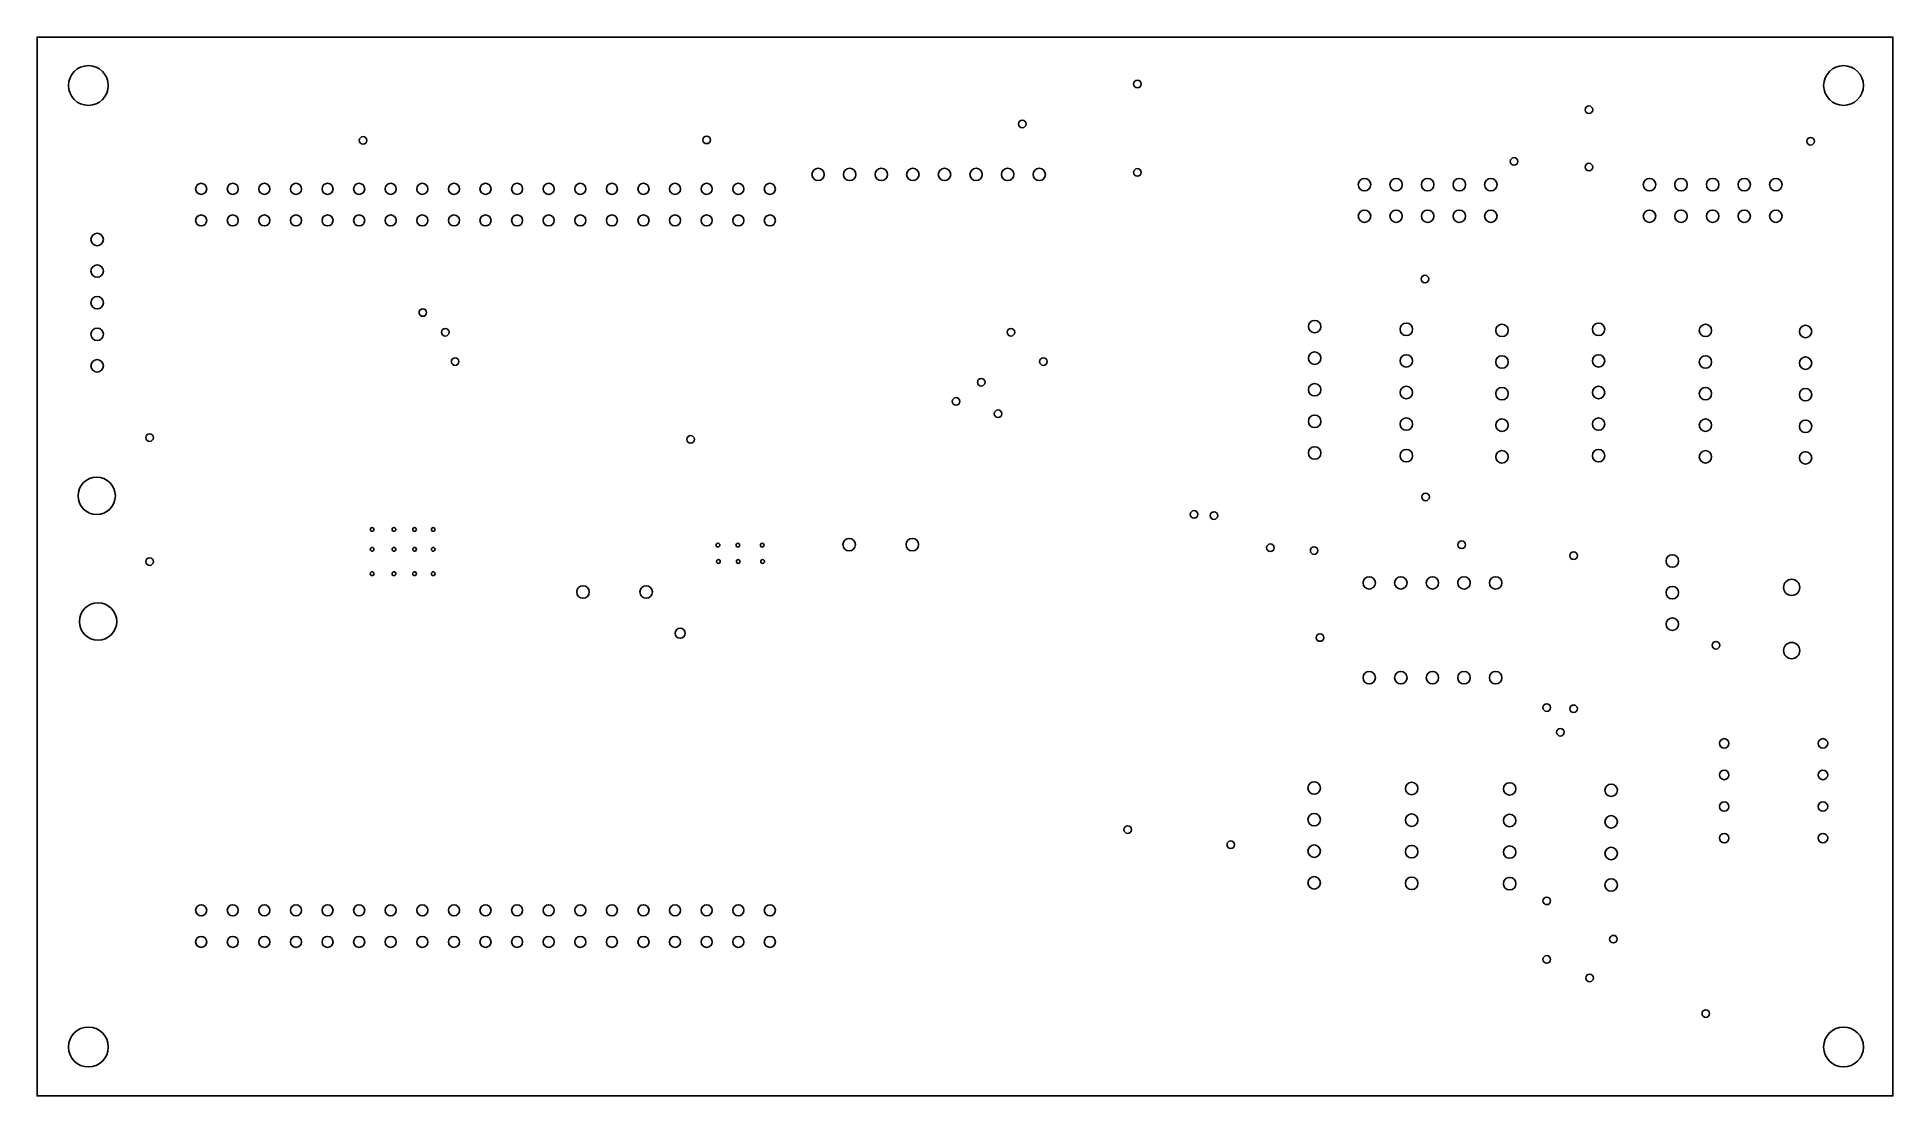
# Model space of a CAD drawing. Extents: x 404 to 553, y 457 to 542.
import ezdxf

# ---------------------------------------------------------------- set-up
doc = ezdxf.new("R2010")
doc.units = 0
doc.layers.get('0').update_dxf_attribs({"linetype": 'CONTINUOUS'})
doc.layers.add('_BOARD', color=254, linetype='CONTINUOUS')
doc.layers.add('_DRILL', color=251, linetype='CONTINUOUS')

# ---------------------------------------------------------------- blocks, each defined once
blk = doc.blocks.new('_HOLE')
blk.add_circle((0, 0), 0.5)

msp = doc.modelspace()

# ---------------------------------------------------------------- linework, layer by layer
at = {"layer": '_BOARD', "color": 3}
msp.add_lwpolyline([(403.69, 456.67), (552.89, 456.67), (552.89, 456.67), (552.89, 541.79), (552.89, 541.79), (403.69, 541.79), (403.69, 541.79), (403.69, 456.67), (403.69, 456.67)], close=True, dxfattribs=at)

# ---------------------------------------------------------------- block references
at = {"layer": '_DRILL'}
for p, xscale, yscale in [((407.81, 537.9), 3.2, 3.2), ((548.92, 537.9), 3.2, 3.2), ((492.15, 538.02), 0.61, 0.61), ((528.45, 535.95), 0.61, 0.61), ((482.89, 534.81), 0.61, 0.61), ((429.9, 533.49), 0.61, 0.61), ((457.52, 533.53), 0.61, 0.61), ((546.27, 533.42), 0.61, 0.61), ((492.15, 530.91), 0.61, 0.61), ((522.43, 531.8), 0.61, 0.61), ((528.45, 531.34), 0.61, 0.61), ((416.88, 529.59), 0.89, 0.89), ((419.42, 529.59), 0.89, 0.89), ((421.96, 529.59), 0.89, 0.89), ((424.5, 529.59), 0.89, 0.89), ((427.04, 529.59), 0.89, 0.89), ((429.58, 529.59), 0.89, 0.89), ((432.12, 529.59), 0.89, 0.89), ((434.66, 529.59), 0.89, 0.89), ((437.2, 529.59), 0.89, 0.89), ((439.74, 529.59), 0.89, 0.89), ((442.28, 529.59), 0.89, 0.89), ((444.82, 529.59), 0.89, 0.89), ((447.36, 529.59), 0.89, 0.89), ((449.9, 529.59), 0.89, 0.89), ((452.44, 529.59), 0.89, 0.89), ((454.98, 529.59), 0.89, 0.89), ((457.52, 529.59), 0.89, 0.89), ((460.06, 529.59), 0.89, 0.89), ((462.6, 529.59), 0.89, 0.89), ((416.88, 527.05), 0.89, 0.89), ((419.42, 527.05), 0.89, 0.89), ((421.96, 527.05), 0.89, 0.89), ((424.5, 527.05), 0.89, 0.89), ((427.04, 527.05), 0.89, 0.89), ((429.58, 527.05), 0.89, 0.89), ((432.12, 527.05), 0.89, 0.89), ((434.66, 527.05), 0.89, 0.89), ((437.2, 527.05), 0.89, 0.89), ((439.74, 527.05), 0.89, 0.89), ((442.28, 527.05), 0.89, 0.89), ((444.82, 527.05), 0.89, 0.89), ((447.36, 527.05), 0.89, 0.89), ((449.9, 527.05), 0.89, 0.89), ((452.44, 527.05), 0.89, 0.89), ((454.98, 527.05), 0.89, 0.89), ((457.52, 527.05), 0.89, 0.89), ((460.06, 527.05), 0.89, 0.89), ((462.6, 527.05), 0.89, 0.89), ((515.27, 522.34), 0.61, 0.61), ((434.7, 519.65), 0.61, 0.61), ((436.5, 518.06), 0.61, 0.61), ((481.98, 518.06), 0.61, 0.61), ((437.3, 515.7), 0.61, 0.61), ((484.59, 515.7), 0.61, 0.61), ((479.6, 514.04), 0.61, 0.61), ((477.57, 512.5), 0.61, 0.61), ((480.95, 511.51), 0.61, 0.61), ((412.73, 509.59), 0.61, 0.61), ((456.23, 509.45), 0.61, 0.61), ((408.48, 504.91), 3, 3), ((515.32, 504.82), 0.61, 0.61), ((496.71, 503.42), 0.61, 0.61), ((498.3, 503.32), 0.61, 0.61), ((430.62, 502.21), 0.3, 0.3), ((432.38, 502.21), 0.3, 0.3), ((434.04, 502.21), 0.3, 0.3), ((435.54, 502.21), 0.3, 0.3), ((412.73, 499.62), 0.61, 0.61), ((430.62, 500.61), 0.3, 0.3), ((432.38, 500.61), 0.3, 0.3), ((434.04, 500.61), 0.3, 0.3), ((435.54, 500.61), 0.3, 0.3), ((458.43, 500.95), 0.3, 0.3), ((460.03, 500.95), 0.3, 0.3), ((461.99, 500.95), 0.3, 0.3), ((502.84, 500.74), 0.61, 0.61), ((506.36, 500.51), 0.61, 0.61), ((518.22, 500.98), 0.61, 0.61), ((527.22, 500.1), 0.61, 0.61), ((430.62, 498.65), 0.3, 0.3), ((432.38, 498.65), 0.3, 0.3), ((434.04, 498.65), 0.3, 0.3), ((435.54, 498.65), 0.3, 0.3), ((458.46, 499.63), 0.3, 0.3), ((460.06, 499.63), 0.3, 0.3), ((462.02, 499.63), 0.3, 0.3), ((544.75, 497.55), 1.3, 1.3), ((408.59, 494.81), 3, 3), ((455.39, 493.86), 0.81, 0.81), ((506.83, 493.52), 0.61, 0.61), ((538.66, 492.9), 0.61, 0.61), ((544.75, 492.47), 1.3, 1.3), ((525.06, 487.89), 0.61, 0.61), ((527.22, 487.79), 0.61, 0.61), ((526.16, 485.9), 0.61, 0.61), ((539.33, 485.01), 0.76, 0.76), ((547.27, 485.01), 0.76, 0.76), ((539.33, 482.47), 0.76, 0.76), ((547.27, 482.47), 0.76, 0.76), ((539.33, 479.93), 0.76, 0.76), ((547.27, 479.93), 0.76, 0.76), ((491.37, 478.08), 0.61, 0.61), ((539.33, 477.39), 0.76, 0.76), ((547.27, 477.39), 0.76, 0.76), ((499.66, 476.86), 0.61, 0.61), ((416.88, 471.59), 0.89, 0.89), ((419.42, 471.59), 0.89, 0.89), ((421.96, 471.59), 0.89, 0.89), ((424.5, 471.59), 0.89, 0.89), ((427.04, 471.59), 0.89, 0.89), ((429.58, 471.59), 0.89, 0.89), ((432.12, 471.59), 0.89, 0.89), ((434.66, 471.59), 0.89, 0.89), ((437.2, 471.59), 0.89, 0.89), ((439.74, 471.59), 0.89, 0.89), ((442.28, 471.59), 0.89, 0.89), ((444.82, 471.59), 0.89, 0.89), ((447.36, 471.59), 0.89, 0.89), ((449.9, 471.59), 0.89, 0.89), ((452.44, 471.59), 0.89, 0.89), ((454.98, 471.59), 0.89, 0.89), ((457.52, 471.59), 0.89, 0.89), ((460.06, 471.59), 0.89, 0.89), ((462.6, 471.59), 0.89, 0.89), ((525.06, 472.35), 0.61, 0.61), ((416.88, 469.05), 0.89, 0.89), ((419.42, 469.05), 0.89, 0.89), ((421.96, 469.05), 0.89, 0.89), ((424.5, 469.05), 0.89, 0.89), ((427.04, 469.05), 0.89, 0.89), ((429.58, 469.05), 0.89, 0.89), ((432.12, 469.05), 0.89, 0.89), ((434.66, 469.05), 0.89, 0.89), ((437.2, 469.05), 0.89, 0.89), ((439.74, 469.05), 0.89, 0.89), ((442.28, 469.05), 0.89, 0.89), ((444.82, 469.05), 0.89, 0.89), ((447.36, 469.05), 0.89, 0.89), ((449.9, 469.05), 0.89, 0.89), ((452.44, 469.05), 0.89, 0.89), ((454.98, 469.05), 0.89, 0.89), ((457.52, 469.05), 0.89, 0.89), ((460.06, 469.05), 0.89, 0.89), ((462.6, 469.05), 0.89, 0.89), ((530.42, 469.27), 0.61, 0.61), ((525.06, 467.64), 0.61, 0.61), ((528.51, 466.15), 0.61, 0.61), ((537.85, 463.29), 0.61, 0.61), ((407.81, 460.6), 3.2, 3.2), ((548.92, 460.6), 3.2, 3.2)]:
    msp.add_blockref('_HOLE', p, dxfattribs=dict(at, xscale=xscale, yscale=yscale))
for p in [(466.48, 530.75), (469.02, 530.75), (471.56, 530.75), (474.1, 530.75), (476.64, 530.75), (479.18, 530.75), (481.72, 530.75), (484.26, 530.75), (510.41, 529.93), (512.95, 529.93), (515.49, 529.93), (518.03, 529.93), (520.57, 529.93), (533.32, 529.93), (535.86, 529.93), (538.4, 529.93), (540.94, 529.93), (543.48, 529.93), (510.41, 527.39), (512.95, 527.39), (515.49, 527.39), (518.03, 527.39), (520.57, 527.39), (533.32, 527.39), (535.86, 527.39), (538.4, 527.39), (540.94, 527.39), (543.48, 527.39), (408.52, 525.52), (408.52, 522.98), (408.52, 520.44), (408.52, 517.9), (506.4, 518.52), (513.77, 518.3), (521.46, 518.21), (529.23, 518.3), (537.82, 518.21), (545.87, 518.12), (506.4, 515.98), (513.77, 515.76), (529.23, 515.76), (408.52, 515.36), (521.46, 515.67), (537.82, 515.67), (545.87, 515.58), (506.4, 513.44), (513.77, 513.22), (521.46, 513.13), (529.23, 513.22), (537.82, 513.13), (545.87, 513.04), (506.4, 510.9), (513.77, 510.68), (521.46, 510.59), (529.23, 510.68), (537.82, 510.59), (545.87, 510.5), (506.4, 508.36), (513.77, 508.14), (521.46, 508.05), (529.23, 508.14), (537.82, 508.05), (545.87, 507.96), (468.98, 500.99), (474.06, 500.99), (535.16, 499.67), (510.79, 497.91), (513.33, 497.91), (515.87, 497.91), (518.41, 497.91), (520.95, 497.91), (447.58, 497.18), (452.66, 497.18), (535.16, 497.13), (535.16, 494.59), (510.79, 490.29), (513.33, 490.29), (515.87, 490.29), (518.41, 490.29), (520.95, 490.29), (506.36, 481.42), (514.2, 481.38), (522.08, 481.35), (530.24, 481.24), (506.36, 478.88), (514.2, 478.84), (522.08, 478.81), (530.24, 478.7), (506.36, 476.34), (514.2, 476.3), (522.08, 476.27), (530.24, 476.16), (506.36, 473.8), (514.2, 473.76), (522.08, 473.73), (530.24, 473.62)]:
    msp.add_blockref('_HOLE', p, dxfattribs=at)

doc.saveas('drawing.dxf')
